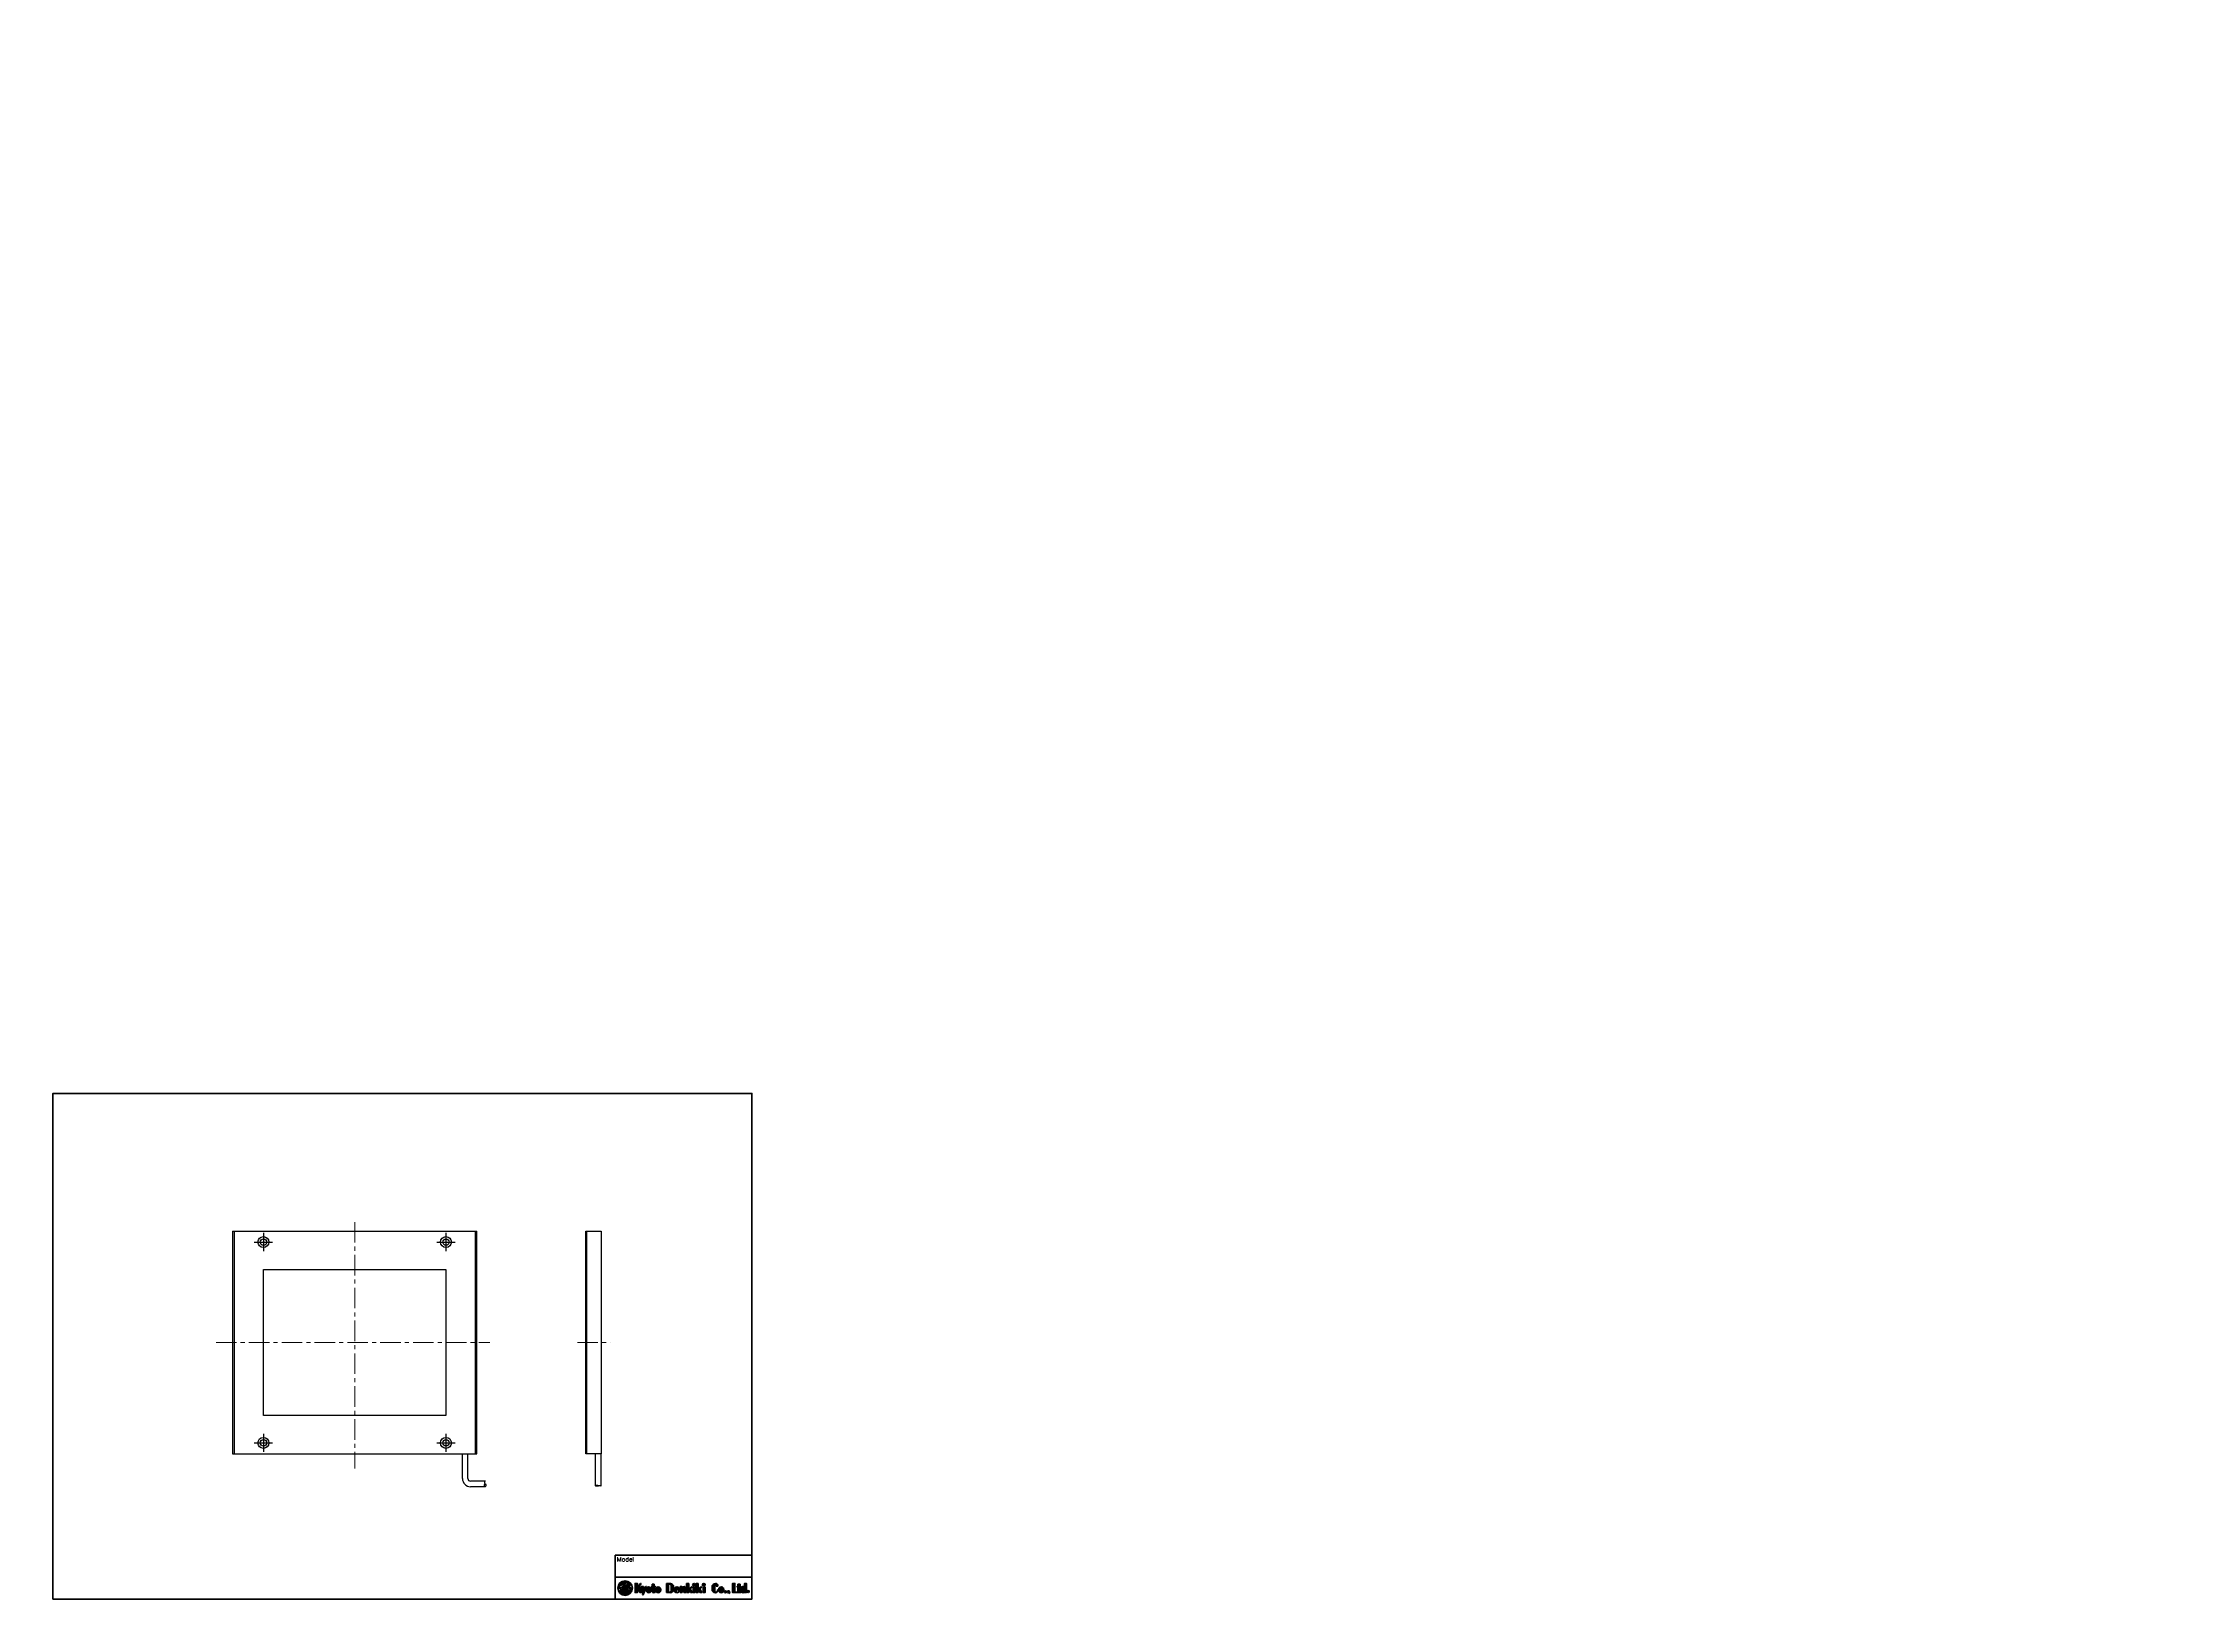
# Paper-space layout 'A3_1_3' of a CAD drawing. Header units: millimetres. Extents: x 0 to 392, y 0 to 286.
# The model-space entities are those that its viewports show. They can reach past a viewport. Long polylines and large blocks are cut down to what shows.
import ezdxf

# ---------------------------------------------------------------- set-up
doc = ezdxf.new("R2010")
doc.units = ezdxf.units.MM
doc.linetypes.add('CENTER', pattern=[2, 1.25, -0.25, 0.25, -0.25])
doc.layers.get('0').update_dxf_attribs({"lineweight": 30})
for name, color, linetype, lineweight in [('2KD_寸法１', 7, 'Continuous', 15), ('AUX', 7, 'Continuous', 40), ('PINOFF', 6, 'Continuous', 9)]:
    doc.layers.add(name, color=color, linetype=linetype, lineweight=lineweight)
doc.layers.get('PINOFF').freeze()
doc.styles.get("Standard").update_dxf_attribs({"font": 'simplex.shx', "width": 0.8, "bigfont": 'extfont.shx'})

# ---------------------------------------------------------------- blocks, each defined once
blk = doc.blocks.new('A$C58A435ED')
h = blk.add_hatch(color=256)
edge = h.paths.add_edge_path()
edge.add_ellipse((3.8, 4.2), major_axis=(2.36, 2.72), ratio=0.381944, start_angle=36.9142, end_angle=132.4984, ccw=False)
edge.add_arc((4.7, 6.4), 0.75, 47.7163, 192.9195, ccw=False)
edge.add_ellipse((3.8, 4.2), major_axis=(2.36, 2.72), ratio=0.381944, start_angle=355.1193, end_angle=374.4019, ccw=False)
edge.add_ellipse((4.2, 3.8), major_axis=(2.36, 2.72), ratio=0.381944, start_angle=320.8704, end_angle=364.8807, ccw=False)
edge.add_arc((4, -35.9), 40.1, 84.2752, 86.8987, ccw=False)
edge.add_arc((4, 4), 4, 0, 180)
edge.add_arc((4, -35.9), 40.1, 92.8389, 95.7248, ccw=False)
h = blk.add_hatch(color=256)
edge = h.paths.add_edge_path()
edge.add_arc((4, 4), 4, 180, 360)
edge.add_arc((4, 43.9), 40.1, 272.8389, 275.7248, ccw=False)
edge.add_ellipse((4.2, 3.8), major_axis=(2.36, 2.72), ratio=0.381944, start_angle=175.1193, end_angle=312.4984, ccw=False)
edge.add_ellipse((3.8, 4.2), major_axis=(2.36, 2.72), ratio=0.381944, start_angle=140.8704, end_angle=184.8807, ccw=False)
edge.add_arc((4, 43.9), 40.1, 264.2752, 266.8987, ccw=False)
h = blk.add_hatch(color=256)
edge = h.paths.add_edge_path(flags=17)
edge.add_ellipse((4.2, 3.8), major_axis=(2.36, 2.72), ratio=0.381944, start_angle=130.1847, end_angle=175.1193)
edge.add_ellipse((3.8, 4.2), major_axis=(2.36, 2.72), ratio=0.381944, start_angle=184.8807, end_angle=296.5044)
edge.add_arc((4, 43.9), 40.1, 267.8758, 271.7647, ccw=False)
h = blk.add_hatch(color=256)
edge = h.paths.add_edge_path(flags=17)
edge.add_ellipse((3.8, 4.2), major_axis=(2.36, 2.72), ratio=0.381944, start_angle=310.1847, end_angle=355.1193)
edge.add_ellipse((4.2, 3.8), major_axis=(2.36, 2.72), ratio=0.381944, start_angle=364.8807, end_angle=376.9173)
edge.add_arc((4.6, 6.4), 0.783, -118.932, 3.6503, ccw=False)
edge.add_ellipse((4.2, 3.8), major_axis=(2.36, 2.72), ratio=0.381944, start_angle=39.809, end_angle=116.5044)
edge.add_arc((4, -35.9), 40.1, 87.8758, 91.7647, ccw=False)
blk.add_circle((4, 4), 4)
for centre, radius, start, end in [((4, -35.9), 40.1, 92.8389, 95.7248), ((4, 43.9), 40.1, 264.2752, 266.8987), ((4, 43.9), 40.1, 267.8758, 271.7647), ((4, -35.9), 40.1, 87.8758, 91.7647), ((4.7, 6.4), 0.75, 46.1932, 192.9195), ((4.6, 6.4), 0.783, 241.068, 3.6503), ((4, 43.9), 40.1, 272.8389, 275.7248), ((4, -35.9), 40.1, 84.2752, 86.8987)]:
    blk.add_arc(centre, radius, start, end)
for centre, start_param, end_param in [((3.8, 4.2), 2.009737, 4.900602), ((4.2, 3.8), 1.88285, 5.049036), ((3.8, 4.2), 1.10042, 1.907443), ((4.2, 3.8), 1.14108, 1.759009), ((3.8, 4.2), 5.024443, 6.875096), ((4.2, 3.8), 5.15133, 6.96942)]:
    blk.add_ellipse(centre, major_axis=(2.36, 2.72), ratio=0.381944, start_param=start_param, end_param=end_param)
blk = doc.blocks.new('A$C7F8063EA')
for points in [[(2.4, 4.8), (3.4, 6.2), (2.9, 6.2), (1.3, 4.1), (1.3, 6.2), (0, 6.2), (0, 1.1), (1.3, 1.1), (1.3, 3.4), (1.5, 3.7), (2.6, 1.1), (4.1, 1.1)], [(4.5, 1.1), (4.1, 0), (4.4, 0), (6.2, 4.4), (5.8, 4.4), (5.2, 2.8), (4.5, 4.4), (3.4, 4.4)], [(28.2, 6.2), (28.2, 1.1), (29.4, 1.1), (29.4, 2.6), (29.5, 2.8), (30.3, 1.1), (31.3, 1.1), (30.2, 3.3), (31.3, 4.2), (31.1, 4.4), (29.4, 3), (29.4, 6.2)], [(31.8, 4.2), (31.8, 1.1), (32.9, 1.1), (32.9, 4.2)], [(33.4, 6.2), (33.4, 1.1), (34.5, 1.1), (34.5, 2.6), (34.7, 2.8), (35.5, 1.1), (36.5, 1.1), (35.4, 3.3), (36.5, 4.2), (36.3, 4.4), (34.5, 3), (34.5, 6.2)], [(37.2, 4.2), (37.2, 1.1), (38.3, 1.1), (38.3, 4.2)], [(53.4, 6.2), (53.4, 1.1), (54.7, 1.1), (56.3, 1.1), (56.3, 1.4), (54.7, 1.4), (54.7, 6.2)]]:
    blk.add_hatch(color=256).paths.add_polyline_path(points)
h = blk.add_hatch(color=256)
h.paths.add_polyline_path([(6, 2.5, 0.993056), (8.9, 2.5), (8.9, 2.9, 1.006911), (6, 2.9)])
h.paths.add_polyline_path([(7.1, 3.9, -1.045169), (7.8, 3.9), (7.8, 1.6, -1.045169), (7.1, 1.6)], flags=16)
h = blk.add_hatch(color=256)
edge = h.paths.add_edge_path()
edge.add_line((9.4, 4.2), (9.4, 1.8))
edge.add_ellipse((10, 1.8), major_axis=(0, 0.709), ratio=0.902288, start_angle=90, end_angle=180)
edge.add_line((10, 1.1), (11, 1.1))
edge.add_line((11, 1.1), (11, 1.4))
edge.add_ellipse((11, 1.9), major_axis=(0, -0.528), ratio=0.918034, start_angle=270, end_angle=360, ccw=False)
edge.add_line((10.5, 1.9), (10.5, 4.2))
edge.add_line((10.5, 4.2), (10.9, 4.2))
edge.add_line((10.9, 4.2), (10.9, 4.6))
edge.add_line((10.9, 4.6), (10.5, 4.6))
edge.add_line((10.5, 4.6), (10.5, 5.8))
edge.add_line((10.5, 5.8), (9.4, 5.8))
edge.add_line((9.4, 5.8), (9.4, 4.6))
edge.add_line((9.4, 4.6), (9.1, 4.6))
edge.add_line((9.1, 4.6), (9.1, 4.2))
edge.add_line((9.1, 4.2), (9.4, 4.2))
h = blk.add_hatch(color=256)
h.paths.add_polyline_path([(12.7, 4.4), (12.6, 4.4, 0.412198), (11.2, 2.9), (11.2, 2.5, 0.993056), (14.1, 2.5), (14.1, 2.9, 0.416232)])
h.paths.add_polyline_path([(12.3, 3.9, -1.045169), (13, 3.9), (13, 1.6, -1.045169), (12.3, 1.6)], flags=16)
h = blk.add_hatch(color=256)
edge = h.paths.add_edge_path()
edge.add_line((17.2, 1.1), (19.3, 1.1))
edge.add_ellipse((19.3, 3), major_axis=(0, -1.92), ratio=0.930559, start_angle=0, end_angle=90)
edge.add_line((21.1, 3), (21.1, 4.2))
edge.add_ellipse((19.3, 4.2), major_axis=(0, 1.92), ratio=0.930559, start_angle=270, end_angle=360)
edge.add_line((19.3, 6.2), (17.2, 6.2))
edge.add_line((17.2, 6.2), (17.2, 1.1))
edge = h.paths.add_edge_path(flags=16)
edge.add_line((18.3, 5.8), (19.1, 5.8))
edge.add_ellipse((19.1, 5.1), major_axis=(0, 0.7), ratio=0.929746, start_angle=270, end_angle=359.8389, ccw=False)
edge.add_line((19.8, 5.1), (19.8, 2.1))
edge.add_ellipse((19.1, 2.1), major_axis=(0, -0.7), ratio=0.929746, start_angle=0.1611, end_angle=90, ccw=False)
edge.add_line((19.1, 1.4), (18.3, 1.4))
edge.add_line((18.3, 1.4), (18.3, 5.8))
h = blk.add_hatch(color=256)
edge = h.paths.add_edge_path()
edge.add_line((22.9, 4.4), (22.9, 4.4))
edge.add_arc((22.9, 2.9), 1.46, 90.3946, 180)
edge.add_line((21.4, 2.9), (21.4, 2.5))
edge.add_arc((22.9, 2.5), 1.46, 180.2595, 269.3397)
edge.add_line((22.9, 1.1), (22.9, 1.1))
edge.add_arc((22.9, 2.5), 1.46, 270.6603, 354.2194)
edge.add_line((24.3, 2.4), (24.1, 2.4))
edge.add_ellipse((22.9, 2.4), major_axis=(-1.2, 0), ratio=0.941657, start_angle=90.1774, end_angle=180, ccw=False)
edge.add_arc((22.9, 1.6), 0.325, 180, 276.5641, ccw=False)
edge.add_line((22.5, 1.6), (22.5, 2.7))
edge.add_line((22.5, 2.7), (24.3, 2.7))
edge.add_line((24.3, 2.7), (24.3, 2.9))
edge.add_arc((22.9, 2.9), 1.46, 359.2107, 449.6054)
h.paths.add_polyline_path([(22.5, 3.1), (22.5, 3.9, -1.045169), (23.2, 3.9), (23.2, 3.1)], flags=16)
h = blk.add_hatch(color=256)
edge = h.paths.add_edge_path()
edge.add_line((24.7, 4.4), (24.7, 1.1))
edge.add_line((24.7, 1.1), (25.8, 1.1))
edge.add_line((25.8, 1.1), (25.8, 3.7))
edge.add_ellipse((26.2, 3.7), major_axis=(0.377, 0.217), ratio=0.907884, start_angle=60.0645, end_angle=150.0645, ccw=False)
edge.add_ellipse((26.2, 3.7), major_axis=(0, 0.404), ratio=0.965673, start_angle=270, end_angle=360, ccw=False)
edge.add_line((26.6, 3.7), (26.6, 1.1))
edge.add_line((26.6, 1.1), (27.7, 1.1))
edge.add_line((27.7, 1.1), (27.7, 3.4))
edge.add_ellipse((26.8, 3.4), major_axis=(0, 1.05), ratio=0.925613, start_angle=270, end_angle=360)
edge.add_ellipse((26.8, 4), major_axis=(-0.975, 0), ratio=0.402759, start_angle=270, end_angle=360)
edge.add_line((25.8, 4), (25.8, 4.2))
edge.add_line((25.8, 4.2), (25.6, 4.4))
edge.add_line((25.6, 4.4), (24.7, 4.4))
h = blk.add_hatch(color=256)
edge = h.paths.add_edge_path()
edge.add_ellipse((32.3, 5.5), major_axis=(-0.803, 0), ratio=0.880683, start_angle=0, end_angle=360)
h = blk.add_hatch(color=256)
edge = h.paths.add_edge_path()
edge.add_ellipse((37.6, 5.5), major_axis=(-0.803, 0), ratio=0.880683, start_angle=0, end_angle=360)
h = blk.add_hatch(color=256)
edge = h.paths.add_edge_path()
edge.add_arc((44, 5.4), 0.402, 0, 180, ccw=False)
edge.add_line((44.4, 5.4), (44.4, 4.6))
edge.add_line((44.4, 4.6), (45.4, 4.6))
edge.add_ellipse((44, 4.6), major_axis=(0, 1.59), ratio=0.861671, start_angle=270, end_angle=360)
edge.add_ellipse((44, 4.4), major_axis=(-1.84, 0), ratio=0.958258, start_angle=270, end_angle=360)
edge.add_line((42.2, 4.4), (42.2, 2.8))
edge.add_ellipse((44, 2.8), major_axis=(-1.84, 0), ratio=0.958258, start_angle=0, end_angle=90)
edge.add_ellipse((44, 2.6), major_axis=(0, -1.59), ratio=0.859541, start_angle=0, end_angle=90)
edge.add_line((45.4, 2.6), (45.1, 2.6))
edge.add_line((45.1, 2.6), (45.1, 2.1))
edge.add_ellipse((44.5, 2.1), major_axis=(0, -0.689), ratio=0.905354, start_angle=0, end_angle=90, ccw=False)
edge.add_line((44.5, 1.4), (44.1, 1.4))
edge.add_ellipse((44.1, 1.9), major_axis=(0, 0.516), ratio=0.975773, start_angle=90, end_angle=180, ccw=False)
edge.add_line((43.6, 1.9), (43.6, 5.4))
h = blk.add_hatch(color=256)
h.paths.add_polyline_path([(45.7, 2.5, 0.409357), (47.2, 1.1), (47.2, 1.1, 0.409404), (48.7, 2.5), (48.7, 2.9, 1.006911), (45.7, 2.9)])
h.paths.add_polyline_path([(46.9, 3.9, -1), (47.5, 3.9), (47.5, 1.6, -1), (46.9, 1.6)], flags=16)
h = blk.add_hatch(color=256)
edge = h.paths.add_edge_path()
edge.add_ellipse((49.5, 1.6), major_axis=(-0.65, 0), ratio=0.820872, start_angle=0, end_angle=360)
h = blk.add_hatch(color=256)
edge = h.paths.add_edge_path()
edge.add_ellipse((51.1, 1.6), major_axis=(-0.65, 0), ratio=0.820872, start_angle=178.569, end_angle=477.5428)
edge.add_ellipse((51.3, 1.1), major_axis=(0, -0.409), ratio=0.251102, start_angle=0, end_angle=84.6433, ccw=False)
edge.add_ellipse((51.3, 1.4), major_axis=(0, -0.72), ratio=0.731271, start_angle=0, end_angle=90)
edge.add_ellipse((51.7, 1.4), major_axis=(0, 0.202), ratio=0.432391, start_angle=270, end_angle=339.5604)
edge.add_ellipse((51.7, 1.4), major_axis=(0, 0.202), ratio=0.432391, start_angle=339.5604, end_angle=340.2548, ccw=False)
h = blk.add_hatch(color=256)
edge = h.paths.add_edge_path()
edge.add_line((56, 4.2), (56.3, 4.2))
edge.add_line((56.3, 4.2), (56.3, 1.8))
edge.add_ellipse((57, 1.8), major_axis=(0, 0.709), ratio=0.902288, start_angle=90, end_angle=180)
edge.add_line((57, 1.1), (58, 1.1))
edge.add_line((58, 1.1), (58, 1.4))
edge.add_ellipse((58, 1.9), major_axis=(0, -0.528), ratio=0.918034, start_angle=270, end_angle=360, ccw=False)
edge.add_line((57.5, 1.9), (57.5, 4.2))
edge.add_line((57.5, 4.2), (57.8, 4.2))
edge.add_line((57.8, 4.2), (57.8, 4.6))
edge.add_line((57.8, 4.6), (57.5, 4.6))
edge.add_line((57.5, 4.6), (57.5, 5.8))
edge.add_line((57.5, 5.8), (56.3, 5.8))
edge.add_line((56.3, 5.8), (56.3, 4.6))
edge.add_line((56.3, 4.6), (56, 4.6))
edge.add_line((56, 4.6), (56, 4.2))
h = blk.add_hatch(color=256)
edge = h.paths.add_edge_path()
edge.add_line((61, 6.2), (60, 6.2))
edge.add_line((60, 6.2), (60, 4))
edge.add_ellipse((59.4, 3.2), major_axis=(0, -1.25), ratio=0.700546, start_angle=140.5626, end_angle=180)
edge.add_line((59.4, 4.4), (59, 4.4))
edge.add_ellipse((59, 3.2), major_axis=(0, -1.25), ratio=0.700546, start_angle=180, end_angle=270)
edge.add_line((58.1, 3.2), (58.1, 2.3))
edge.add_ellipse((59, 2.3), major_axis=(0, 1.25), ratio=0.700546, start_angle=90, end_angle=180)
edge.add_line((59, 1.1), (59.4, 1.1))
edge.add_ellipse((59.4, 2.3), major_axis=(0, 1.25), ratio=0.700546, start_angle=180, end_angle=219.4374)
edge.add_line((60, 1.5), (60, 1.1))
edge.add_line((60, 1.1), (61, 1.1))
edge.add_line((61, 1.1), (61, 6.2))
h.paths.add_polyline_path([(60, 1.7, -1), (59.2, 1.7), (59.2, 3.8, -1), (60, 3.8)], flags=16)
h = blk.add_hatch(color=256)
edge = h.paths.add_edge_path()
edge.add_ellipse((62, 1.7), major_axis=(-0.582, 0), ratio=0.959913, start_angle=0, end_angle=360)
for p, q in [((0, 6.2), (1.3, 6.2)), ((0, 1.1), (1.3, 1.1)), ((2.9, 6.2), (1.3, 4.1)), ((1.5, 3.7), (1.3, 3.4)), ((2.6, 1.1), (1.5, 3.7)), ((3.4, 6.2), (2.4, 4.8)), ((4.1, 1.1), (2.4, 4.8)), ((4.1, 1.1), (2.6, 1.1)), ((2.9, 6.2), (3.4, 6.2)), ((3.4, 4.4), (4.5, 1.1)), ((3.4, 4.4), (4.5, 4.4)), ((3.4, 4.4), (4.5, 4.4)), ((4.1, 0), (4.5, 1.1)), ((4.1, 0), (4.4, 0)), ((4.4, 0), (6.2, 4.4)), ((4.5, 4.4), (5.2, 2.8)), ((5.2, 2.8), (5.8, 4.4)), ((5.8, 4.4), (6.2, 4.4)), ((6, 2.9), (6, 2.5)), ((8.9, 2.9), (8.9, 2.5)), ((9.1, 4.6), (9.1, 4.2)), ((9.1, 4.6), (9.1, 4.2)), ((9.1, 4.2), (9.4, 4.2)), ((9.1, 4.2), (9.4, 4.2)), ((9.4, 5.8), (10.5, 5.8)), ((9.4, 5.8), (9.4, 4.6)), ((9.4, 4.2), (9.4, 1.8)), ((10, 1.1), (11, 1.1)), ((11, 1.1), (10, 1.1)), ((10.5, 5.8), (10.5, 4.6)), ((10.5, 4.2), (10.9, 4.2)), ((10.5, 4.2), (10.9, 4.2)), ((10.5, 4.2), (10.5, 1.9)), ((11, 1.4), (11, 1.1)), ((11, 1.4), (11, 1.1)), ((11, 1.1), (11, 1.1)), ((11.2, 2.9), (11.2, 2.5)), ((12.6, 4.4), (12.7, 4.4)), ((12.7, 1.1), (12.7, 1.1)), ((14.1, 2.9), (14.1, 2.5)), ((17.2, 6.2), (19.3, 6.2)), ((17.2, 1.1), (17.2, 6.2)), ((17.2, 1.1), (17.2, 6.2)), ((17.2, 6.2), (19.3, 6.2)), ((17.2, 1.1), (19.3, 1.1)), ((17.2, 1.1), (19.3, 1.1)), ((18.3, 5.8), (18.3, 1.4)), ((18.3, 1.4), (18.3, 5.8)), ((18.3, 5.8), (19.1, 5.8)), ((18.3, 1.4), (19.1, 1.4)), ((19.8, 5.1), (19.8, 2.1)), ((21.1, 4.2), (21.1, 3)), ((21.4, 2.9), (21.4, 2.5)), ((22.5, 3.1), (23.2, 3.1)), ((22.5, 2.7), (24.3, 2.7)), ((22.9, 4.4), (22.9, 4.4)), ((22.9, 1.1), (22.9, 1.1)), ((22.9, 1.1), (22.9, 1.1)), ((24.1, 2.4), (24.3, 2.4)), ((24.3, 2.9), (24.3, 2.7)), ((24.7, 4.4), (25.6, 4.4)), ((24.7, 1.1), (24.7, 4.4)), ((24.7, 4.4), (25.6, 4.4)), ((24.7, 4.4), (25.6, 4.4)), ((24.7, 1.1), (24.7, 4.4)), ((24.7, 4.4), (25.6, 4.4)), ((24.7, 1.1), (25.8, 1.1)), ((24.7, 1.1), (25.8, 1.1)), ((25.8, 4.2), (25.6, 4.4)), ((25.8, 4.2), (25.6, 4.4)), ((25.8, 4), (25.8, 4.2)), ((25.8, 4), (25.8, 4.2)), ((25.8, 4.2), (25.8, 4)), ((25.8, 1.1), (25.8, 3.7)), ((25.8, 1.1), (25.8, 3.7)), ((26.6, 1.1), (26.6, 3.7)), ((26.6, 1.1), (26.6, 3.7)), ((26.6, 1.1), (27.7, 1.1)), ((26.6, 1.1), (27.7, 1.1)), ((27.7, 1.1), (27.7, 3.4)), ((27.7, 1.1), (27.7, 3.4)), ((28.2, 6.2), (29.4, 6.2)), ((28.2, 6.2), (28.2, 1.1)), ((29.4, 6.2), (28.2, 6.2)), ((28.2, 1.1), (29.4, 1.1)), ((28.2, 1.1), (29.4, 1.1)), ((29.4, 3), (29.4, 6.2)), ((31.2, 4.4), (29.4, 3)), ((29.5, 2.8), (29.4, 2.6)), ((29.4, 1.1), (29.4, 2.6)), ((30.3, 1.1), (29.5, 2.8)), ((31.3, 4.2), (30.2, 3.3)), ((31.3, 1.1), (30.2, 3.3)), ((30.3, 1.1), (31.3, 1.1)), ((31.1, 4.4), (31.3, 4.2)), ((31.8, 1.1), (32.9, 1.1)), ((33.4, 6.2), (34.5, 6.2)), ((33.4, 6.2), (33.4, 1.1)), ((34.5, 6.2), (33.4, 6.2)), ((33.4, 1.1), (34.5, 1.1)), ((33.4, 1.1), (34.5, 1.1)), ((34.5, 3), (34.5, 6.2)), ((36.3, 4.4), (34.5, 3)), ((34.7, 2.8), (34.5, 2.6)), ((34.5, 1.1), (34.5, 2.6)), ((35.5, 1.1), (34.7, 2.8)), ((36.5, 4.2), (35.4, 3.3)), ((36.5, 1.1), (35.4, 3.3)), ((35.5, 1.1), (36.5, 1.1)), ((36.3, 4.4), (36.5, 4.2)), ((37.2, 1.1), (38.3, 1.1)), ((37.5, 6.2), (37.6, 6.2)), ((37.5, 6.2), (37.5, 6.2)), ((37.5, 4.8), (37.5, 4.8)), ((42.2, 4.4), (42.2, 4.4)), ((42.2, 4.4), (42.2, 2.8)), ((43.6, 5.4), (43.6, 1.9)), ((43.6, 5.4), (43.6, 1.9)), ((44.1, 1.4), (44.5, 1.4)), ((44.1, 1.4), (44.5, 1.4)), ((44.4, 4.6), (44.4, 5.4)), ((44.4, 4.6), (44.4, 5.4)), ((45.4, 4.6), (44.4, 4.6)), ((44.4, 4.6), (45.4, 4.6)), ((45.4, 2.6), (45.1, 2.6)), ((45.1, 2.6), (45.1, 2.1)), ((45.4, 2.6), (45.1, 2.6)), ((45.1, 2.6), (45.1, 2.1)), ((45.7, 2.9), (45.7, 2.5)), ((47.2, 1.1), (47.2, 1.1)), ((48.7, 2.9), (48.7, 2.5)), ((51.8, 1.6), (51.8, 1.6)), ((53.4, 6.2), (54.7, 6.2)), ((53.4, 1.1), (56.3, 1.1)), ((54.7, 1.4), (54.7, 2)), ((56, 4.6), (56, 4.2)), ((56, 4.6), (56, 4.2)), ((56, 4.2), (56.3, 4.2)), ((56, 4.2), (56.3, 4.2)), ((56.3, 5.8), (57.5, 5.8)), ((56.3, 5.8), (56.3, 4.6)), ((56.3, 4.2), (56.3, 1.8)), ((58, 1.1), (57, 1.1)), ((57.5, 5.8), (57.5, 4.6)), ((57.5, 4.2), (57.8, 4.2)), ((57.5, 4.2), (57.8, 4.2)), ((57.5, 4.2), (57.5, 1.9)), ((58, 1.4), (58, 1.1)), ((58, 1.4), (58, 1.1)), ((58, 1.1), (58, 1.4)), ((58.1, 3.2), (58.1, 2.4)), ((58.1, 3.2), (58.1, 2.3)), ((59.4, 4.4), (59, 4.4)), ((59, 1.1), (59.4, 1.1)), ((59.2, 3.8), (59.2, 1.7)), ((59.2, 3.8), (59.2, 1.7)), ((60, 6.2), (61, 6.2)), ((60, 6.2), (61, 6.2)), ((61, 1.1), (61, 2)), ((61, 1.1), (61, 2)), ((62, 2.2), (62, 2.2)), ((62, 1.1), (62, 1.1)), ((62.6, 1.7), (62.6, 1.7))]:
    blk.add_line(p, q)
for points in [[(1.3, 3.4), (1.3, 1.1), (0, 1.1), (0, 6.2), (1.3, 6.2), (1.3, 4.1)], [(7.1, 3.9), (7.1, 1.6)], [(7.8, 1.5), (7.8, 3.9)], [(9.1, 4.2), (9.1, 4.6), (9.4, 4.6)], [(9.1, 4.2), (9.1, 4.6), (9.4, 4.6)], [(10.5, 4.6), (10.9, 4.6), (10.9, 4.2)], [(10.5, 4.6), (10.9, 4.6), (10.9, 4.2)], [(12.3, 3.9), (12.3, 1.6)], [(13, 1.5), (13, 3.9)], [(22.5, 3.9), (22.5, 3.1)], [(22.5, 2.7), (22.5, 1.6)], [(23.2, 3.1), (23.2, 3.9)], [(46.9, 3.9), (46.9, 1.6)], [(47.5, 3.9), (47.5, 1.6)], [(54.7, 1.1), (53.4, 1.1), (53.4, 6.2), (54.7, 6.2), (54.7, 1.4)], [(54.7, 1.1), (56.3, 1.1), (56.3, 1.4), (54.7, 1.4)], [(56.3, 4.2), (56, 4.2), (56, 4.6), (56.3, 4.6)], [(56.3, 4.2), (56, 4.2), (56, 4.6), (56.3, 4.6)], [(57.5, 4.6), (57.8, 4.6), (57.8, 4.2), (57.5, 4.2)], [(57.5, 4.6), (57.8, 4.6), (57.8, 4.2), (57.5, 4.2)], [(60, 4), (60, 6.2), (61, 6.2), (61, 1.1), (60, 1.1), (60, 1.5)], [(60, 4), (60, 6.2), (61, 6.2), (61, 1.1), (60, 1.1), (60, 1.5)], [(60, 1.7), (60, 3.8)], [(60, 1.7), (60, 3.8)]]:
    blk.add_lwpolyline(points)
for points in [[(31.8, 4.2), (32.9, 4.2), (32.9, 1.1), (31.8, 1.1)], [(37.2, 4.2), (38.3, 4.2), (38.3, 1.1), (37.2, 1.1)]]:
    blk.add_lwpolyline(points, close=True)
for centre, radius, start, end in [((7.5, 2.9), 1.46, 359.2107, 180), ((7.5, 2.5), 1.46, 179.5961, 359.6054), ((7.5, 3.9), 0.325, 354.9391, 180), ((7.5, 1.6), 0.325, 180, 5.0609), ((12.6, 2.9), 1.46, 359.2107, 180), ((12.6, 2.5), 1.46, 179.5961, 359.6054), ((12.6, 3.9), 0.325, 354.9391, 180), ((12.6, 1.6), 0.325, 180, 5.0609), ((22.9, 2.9), 1.46, 359.2107, 180), ((22.9, 2.5), 1.46, 179.7405, 354.2194), ((22.9, 3.9), 0.325, 354.9391, 180), ((22.9, 1.6), 0.325, 180, 273.149), ((44, 5.4), 0.402, 0, 180), ((47.2, 2.9), 1.46, 359.2107, 180), ((47.2, 2.5), 1.46, 179.5961, 359.6054), ((47.2, 3.9), 0.325, 0, 180), ((47.2, 1.6), 0.325, 180, 360), ((59.6, 3.8), 0.411, 0, 180), ((59.6, 1.7), 0.411, 180, 0)]:
    blk.add_arc(centre, radius, start, end)
for centre, major_axis, ratio, start_param, end_param in [((10, 1.8), (0, 0.709), 0.902288, 1.570796, 3.141593), ((11, 1.9), (0, -0.528), 0.918034, 4.712389, 6.283185), ((19.1, 5.1), (0, 0.7), 0.929746, 4.712389, 6.280162), ((19.3, 4.2), (0, 1.92), 0.930559, 4.712389, 6.283185), ((22.9, 2.4), (-1.2, 0), 0.941657, 1.573713, 3.141593), ((26.8, 4), (-0.975, 0), 0.402759, 4.712389, 6.283185), ((26.2, 3.7), (0, 0.404), 0.965673, 4.712389, 6.283185), ((26.8, 3.4), (0, 1.05), 0.925613, 4.712389, 6.283185), ((44, 4.4), (-1.84, 0), 0.958258, 4.712389, 6.283185), ((44.1, 1.9), (0, 0.516), 0.975773, 1.570796, 3.141593), ((44, 4.6), (0, 1.59), 0.861671, 4.712389, 6.283185), ((44, 2.6), (0, -1.59), 0.859541, 0, 1.570796), ((44.5, 2.1), (0, -0.689), 0.905354, 0, 1.570796), ((51.1, 1.6), (-0.65, 0), 0.820872, 3.11117, 8.258473), ((51.3, 1.4), (0, -0.72), 0.731271, 0, 1.570796), ((51.3, 1.1), (0, -0.409), 0.251102, 0, 1.547256), ((51.7, 1.4), (0, 0.202), 0.432391, 4.712389, 5.59034), ((57, 1.8), (0, 0.709), 0.902288, 1.570796, 3.141593), ((58, 1.9), (0, -0.528), 0.918034, 4.712389, 6.283185), ((59, 3.2), (0, -1.25), 0.700546, 3.141592, 4.712389), ((59.4, 2.3), (0, 1.25), 0.700546, 3.141592, 4.006894)]:
    blk.add_ellipse(centre, major_axis=major_axis, ratio=ratio, start_param=start_param, end_param=end_param)
at = {"extrusion": (0, 0, -1)}
for centre, major_axis, ratio, start_param, end_param in [((19.1, 2.1), (0, -0.7), 0.929746, 4.712389, 6.280162), ((19.3, 3), (0, -1.92), 0.930559, 4.712389, 6.283185), ((26.2, 3.7), (0.377, 0.217), 0.907884, 3.706835, 5.194113), ((44, 2.8), (-1.84, 0), 0.958258, 4.712389, 6.283185), ((59, 2.3), (0, 1.25), 0.700546, 3.141592, 4.712389), ((59.4, 3.2), (0, -1.25), 0.700546, 3.141592, 4.006894)]:
    blk.add_ellipse(centre, major_axis=major_axis, ratio=ratio, start_param=start_param, end_param=end_param, dxfattribs=at)
for centre, major_axis, ratio in [((32.3, 5.5), (-0.803, 0), 0.880683), ((37.6, 5.5), (-0.803, 0), 0.880683), ((49.5, 1.6), (-0.65, 0), 0.820872), ((62, 1.7), (-0.582, 0), 0.959913)]:
    blk.add_ellipse(centre, major_axis=major_axis, ratio=ratio)
blk = doc.blocks.new('A$C6B7A228A')
for p, q in [((-67, 0), (67, 0)), ((-67, 0), (-67, -122)), ((-66, 0), (-66, -122)), ((66, 0), (66, -122)), ((67, -122), (67, 0)), ((-55, -6), (-45, -6)), ((-50, -1), (-50, -11)), ((45, -6), (55, -6)), ((50, -1), (50, -11)), ((-50, -21), (50, -21)), ((-50, -101), (-50, -21)), ((50, -21), (50, -101)), ((50, -101), (-50, -101)), ((-55, -116), (-45, -116)), ((-50, -111), (-50, -121)), ((45, -116), (55, -116)), ((50, -111), (50, -121)), ((-67, -122), (67, -122)), ((59, -135.5), (59, -122)), ((62, -135.5), (62, -122)), ((71.6, -137), (63.5, -137)), ((71.6, -140), (63.5, -140))]:
    blk.add_line(p, q)
for points in [[(71.55, -140), (71.5151, -139.9972), (71.4805, -139.9886), (71.4465, -139.9745), (71.4132, -139.9548), (71.381, -139.9297), (71.35, -139.8995), (71.3206, -139.8644), (71.2929, -139.8245), (71.2672, -139.7803), (71.2436, -139.7321), (71.2223, -139.6801), (71.2036, -139.625), (71.1875, -139.5669), (71.1741, -139.5065), (71.1636, -139.4441), (71.1561, -139.3803), (71.1515, -139.3154), (71.15, -139.25), (71.1515, -139.1846), (71.1561, -139.1197), (71.1636, -139.0559), (71.1741, -138.9935), (71.1875, -138.9331), (71.2036, -138.875), (71.2223, -138.8199), (71.2436, -138.7679), (71.2672, -138.7197), (71.2929, -138.6755), (71.3206, -138.6356), (71.35, -138.6005), (71.381, -138.5703), (71.4132, -138.5452), (71.4465, -138.5255), (71.4805, -138.5114), (71.5151, -138.5028), (71.55, -138.5)], [(71.55, -138.5), (71.5066, -138.4886), (71.4645, -138.4548), (71.425, -138.3995), (71.3893, -138.3246), (71.3585, -138.2321), (71.3335, -138.125), (71.3151, -138.0065), (71.3038, -137.8803), (71.3, -137.75), (71.3038, -137.6198), (71.3151, -137.4935), (71.3335, -137.375), (71.3585, -137.2679), (71.3893, -137.1755), (71.425, -137.1005), (71.4645, -137.0453), (71.5066, -137.0114), (71.55, -137)], [(71.55, -138.5), (71.5934, -138.5114), (71.6355, -138.5453), (71.675, -138.6005), (71.7107, -138.6755), (71.7415, -138.7679), (71.7665, -138.875), (71.7849, -138.9935), (71.7962, -139.1198), (71.8, -139.25), (71.7962, -139.3803), (71.7849, -139.5065), (71.7665, -139.625), (71.7415, -139.7321), (71.7107, -139.8246), (71.675, -139.8995), (71.6355, -139.9548), (71.5934, -139.9886), (71.55, -140)]]:
    blk.add_lwpolyline(points)
for centre, radius in [((-50, -6), 3), ((-50, -6), 1.75), ((50, -6), 3), ((50, -6), 1.75), ((-50, -116), 3), ((-50, -116), 1.75), ((50, -116), 3), ((50, -116), 1.75)]:
    blk.add_circle(centre, radius)
for radius in [4.5, 1.5]:
    blk.add_arc((63.5, -135.5), radius, 180, 270)
blk = doc.blocks.new('A$C1AAF278E')
for p, q in [((-8.4, 0), (-8, 0)), ((-8.4, -122), (-8.4, 0)), ((-8, 0), (0, 0)), ((-8, -122), (-8, 0)), ((-8, 0), (-8, -122)), ((0, 0), (0, -122)), ((-8, -122), (-8.4, -122)), ((0, -122), (-8, -122)), ((-3, -130), (-3, -122)), ((0, -130), (0, -122)), ((-3, -139.6), (-3, -130)), ((0, -139.6), (0, -130))]:
    blk.add_line(p, q)
for points in [[(-3, -139.55), (-2.9972, -139.5151), (-2.9886, -139.4805), (-2.9745, -139.4465), (-2.9548, -139.4132), (-2.9297, -139.381), (-2.8995, -139.35), (-2.8644, -139.3206), (-2.8245, -139.2929), (-2.7803, -139.2672), (-2.7321, -139.2436), (-2.6801, -139.2223), (-2.625, -139.2036), (-2.5669, -139.1875), (-2.5065, -139.1741), (-2.4441, -139.1636), (-2.3803, -139.1561), (-2.3154, -139.1515), (-2.25, -139.15), (-2.1846, -139.1515), (-2.1197, -139.1561), (-2.0559, -139.1636), (-1.9935, -139.1741), (-1.9331, -139.1875), (-1.875, -139.2036), (-1.8199, -139.2223), (-1.7679, -139.2436), (-1.7197, -139.2672), (-1.6755, -139.2929), (-1.6356, -139.3206), (-1.6005, -139.35), (-1.5703, -139.381), (-1.5452, -139.4132), (-1.5255, -139.4465), (-1.5114, -139.4805), (-1.5028, -139.5151), (-1.5, -139.55)], [(-1.5, -139.55), (-1.5114, -139.5934), (-1.5453, -139.6355), (-1.6005, -139.675), (-1.6755, -139.7107), (-1.7679, -139.7415), (-1.875, -139.7665), (-1.9935, -139.7849), (-2.1198, -139.7962), (-2.25, -139.8), (-2.3803, -139.7962), (-2.5065, -139.7849), (-2.625, -139.7665), (-2.7321, -139.7415), (-2.8246, -139.7107), (-2.8995, -139.675), (-2.9548, -139.6355), (-2.9886, -139.5934), (-3, -139.55)], [(-1.5, -139.55), (-1.4886, -139.5066), (-1.4548, -139.4645), (-1.3995, -139.425), (-1.3246, -139.3893), (-1.2321, -139.3585), (-1.125, -139.3335), (-1.0065, -139.3151), (-0.8803, -139.3038), (-0.75, -139.3), (-0.6198, -139.3038), (-0.4935, -139.3151), (-0.375, -139.3335), (-0.2679, -139.3585), (-0.1755, -139.3893), (-0.1005, -139.425), (-0.0453, -139.4645), (-0.0114, -139.5066), (0, -139.55)]]:
    blk.add_lwpolyline(points)

msp = doc.modelspace()

# ---------------------------------------------------------------- linework, layer by layer
at = {"layer": '2KD_寸法１', "color": 2, "linetype": 'CENTER'}
for p, q in [((169.343, 210.551), (169.343, 75.551)), ((93.343, 144.551), (243.343, 144.551)), ((291.343, 144.551), (309.343, 144.551))]:
    msp.add_line(p, q, dxfattribs=at)
at = {"layer": 'AUX', "lineweight": 70}
for p, q in [((312, 28), (312, 16)), ((312, 28), (312, 16)), ((312, 28), (312, 16)), ((312, 28), (387, 28)), ((312, 16), (312, 4)), ((312, 16), (312, 4)), ((312, 16), (312, 4)), ((312, 16), (387, 16))]:
    msp.add_line(p, q, dxfattribs=at)
msp.add_lwpolyline([(4, 4), (387, 4), (387, 281), (4, 281)], close=True, dxfattribs=at)

# ---------------------------------------------------------------- block references
for name, p in [('A$C6B7A228A', (169.343, 205.551)), ('A$C1AAF278E', (304.343, 205.551))]:
    msp.add_blockref(name, p)
at = {"layer": 'AUX'}
for name, p in [('A$C58A435ED', (313.5, 6)), ('A$C7F8063EA', (323, 6.389))]:
    msp.add_blockref(name, p, dxfattribs=at)

# ---------------------------------------------------------------- texts
at = {"layer": 'AUX', "lineweight": 20}
msp.add_text('Model', height=2.5, dxfattribs=at).set_placement((313, 24.5))

psp = doc.layouts.new('A3_1_3')

# ---------------------------------------------------------------- viewports
at = {"layer": 'PINOFF', "color": 7, "lineweight": 0}
psp.add_viewport(center=(195.5, 142.5), size=(392, 286), view_center_point=(586.5, 427.5), view_height=857.99999, dxfattribs=at)

doc.saveas('drawing.dxf')
